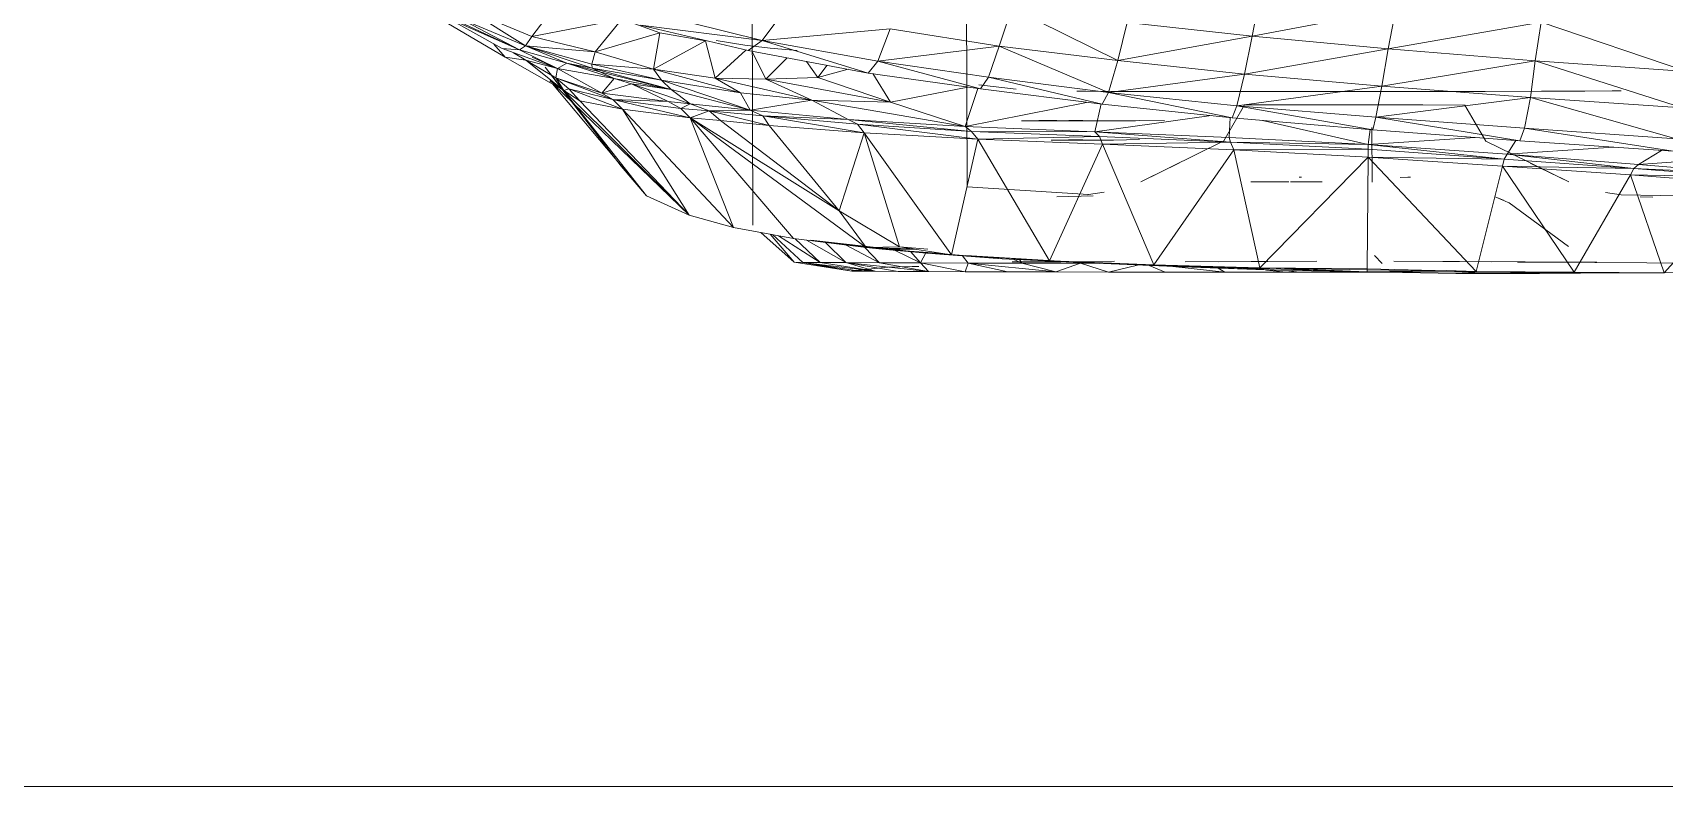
# Model space of a CAD drawing. Header units: inches. Extents: x -4830 to -242, y 9551 to 12925.
# Drawn here: x -3025.63 to -2985.88, y 12377.07 to 12395.41 of the extents above; entities that cross this region are included whole.
import ezdxf

# ---------------------------------------------------------------- set-up
doc = ezdxf.new("R2010")
doc.units = ezdxf.units.IN
doc.header["$MEASUREMENT"] = 0
for name, color, linetype, lineweight in [('0-1', 7, 'Continuous', 5), ('0-2', 7, 'Continuous', 9), ('A-GENM', 5, 'Continuous', 9), ('C-TOPO', 7, 'Continuous', 9)]:
    doc.layers.add(name, color=color, linetype=linetype, lineweight=lineweight)

# ---------------------------------------------------------------- blocks, each defined once
blk = doc.blocks.new('Land_Rover_Evoque_-_SUV_Car_Vehicle_Automobile_13067 - Land Rover EVOQUE_dwg-V126-FLOOR PLAN - 2ND FLOOR')
at = {"layer": 'A-GENM'}
for p, q in [((0.8883, -0.7874), (0.8827, -0.7124)), ((0.8942, -0.7131), (0.8883, -0.7874)), ((0.8942, -0.7131), (0.8908, -0.7904)), ((0.8962, -0.718), (0.8908, -0.7904)), ((0.8962, -0.718), (0.8947, -0.7923)), ((0.9001, -0.7219), (0.8947, -0.7923)), ((0.9001, -0.7219), (0.9553, -0.7715)), ((0.9082, -0.7236), (0.9071, -0.7981)), ((0.9487, -0.8469), (0.9494, -0.7264)), ((0.9553, -0.7715), (0.9548, -0.7206)), ((0.9487, -0.8469), (0.9493, -0.7498)), ((0.8308, -0.7575), (0.8004, -0.8476)), ((0.8243, -0.8513), (0.8308, -0.7575)), ((0.8243, -0.8513), (0.8533, -0.7603)), ((0.8468, -0.8542), (0.8533, -0.7603)), ((0.8468, -0.8542), (0.8724, -0.7641)), ((0.8659, -0.858), (0.8724, -0.7641)), ((0.8659, -0.858), (0.8801, -0.766)), ((0.8737, -0.8609), (0.8801, -0.766)), ((0.8883, -0.7874), (0.8796, -0.7733)), ((0.8947, -0.7923), (0.9553, -0.7715)), ((0.9553, -0.7715), (0.9548, -0.8272)), ((0.9553, -0.7715), (0.9553, -0.7802)), ((0.9085, -0.7786), (0.9083, -0.7864)), ((0.9548, -0.8272), (0.9553, -0.7802)), ((0.9553, -0.7802), (0.9552, -0.7775)), ((0.9553, -0.7802), (0.9552, -0.7775)), ((0.9552, -0.8318), (0.9553, -0.7802)), ((0.9552, -0.8318), (0.9553, -0.7802)), ((0.8883, -0.7874), (0.8819, -0.8686)), ((0.8908, -0.7904), (0.8819, -0.8686)), ((0.8908, -0.7904), (0.8849, -0.8706)), ((0.8908, -0.7904), (0.8883, -0.7874)), ((0.8908, -0.7904), (0.8893, -0.8715)), ((0.8947, -0.7923), (0.8893, -0.8715)), ((0.8908, -0.7904), (0.8947, -0.7923)), ((0.8947, -0.7923), (0.9548, -0.8272)), ((0.8428, -0.8038), (0.8427, -0.7982)), ((0.8429, -0.8207), (0.8428, -0.8038)), ((0.8776, -0.803), (0.8819, -0.8686)), ((0.9055, -0.8078), (0.9071, -0.7981)), ((0.9552, -0.833), (0.9552, -0.7978)), ((0.9557, -0.8487), (0.9552, -0.7978)), ((0.9486, -0.8622), (0.9486, -0.8133)), ((0.843, -0.8474), (0.8429, -0.8207)), ((0.8893, -0.8715), (0.9548, -0.8272)), ((0.9548, -0.8272), (0.9543, -0.8878)), ((0.9548, -0.8272), (0.9547, -0.8848)), ((0.9548, -0.8272), (0.9552, -0.833)), ((0.8819, -0.8653), (0.899, -0.8306)), ((0.8874, -0.8545), (0.899, -0.8306)), ((0.9119, -0.8675), (0.939, -0.8308)), ((0.9547, -0.8848), (0.9552, -0.833)), ((0.9547, -0.8848), (0.9552, -0.833)), ((0.9556, -0.9004), (0.9552, -0.833)), ((0.9552, -0.833), (0.9557, -0.8487)), ((0.8169, -0.9423), (0.8004, -0.8476)), ((0.8243, -0.8513), (0.8004, -0.8476)), ((0.8431, -0.8822), (0.843, -0.8474)), ((0.8169, -0.9423), (0.8243, -0.8513)), ((0.8399, -0.9461), (0.8243, -0.8513)), ((0.8243, -0.8513), (0.8468, -0.8542)), ((0.8399, -0.9461), (0.8468, -0.8542)), ((0.859, -0.9499), (0.8468, -0.8542)), ((0.8468, -0.8542), (0.8659, -0.858)), ((0.9481, -0.9388), (0.9485, -0.8575)), ((0.9556, -0.9004), (0.9557, -0.8487)), ((0.859, -0.9499), (0.8659, -0.858)), ((0.859, -0.9499), (0.8737, -0.8609)), ((0.8659, -0.858), (0.8737, -0.8609)), ((0.8668, -0.9518), (0.8737, -0.8609)), ((0.8735, -0.8633), (0.8819, -0.8686)), ((0.8819, -0.8653), (0.8738, -0.8819)), ((0.9082, -0.8761), (0.9124, -0.8665)), ((0.9124, -0.8665), (0.9119, -0.8675)), ((0.876, -0.9546), (0.8819, -0.8686)), ((0.8849, -0.8706), (0.876, -0.9546)), ((0.8849, -0.8706), (0.8789, -0.9546)), ((0.8849, -0.8706), (0.8819, -0.8686)), ((0.8849, -0.8706), (0.8838, -0.9546)), ((0.8893, -0.8715), (0.8838, -0.9546)), ((0.8893, -0.8715), (0.8849, -0.8706)), ((0.8893, -0.8715), (0.9543, -0.8878)), ((0.9104, -0.871), (0.9082, -0.8761)), ((0.8431, -0.9228), (0.8431, -0.8822)), ((0.8738, -0.8819), (0.8516, -0.8949)), ((0.8838, -0.9546), (0.9543, -0.8878)), ((0.9481, -0.9388), (0.9485, -0.8783)), ((0.9543, -0.8878), (0.9528, -0.9552)), ((0.9543, -0.8878), (0.9533, -0.9552)), ((0.9543, -0.8878), (0.9538, -0.9063)), ((0.9541, -0.8989), (0.9547, -0.8848)), ((0.9541, -0.8989), (0.9547, -0.8848)), ((0.9543, -0.8875), (0.9547, -0.8848)), ((0.9546, -0.9552), (0.9547, -0.8848)), ((0.9547, -0.8848), (0.9556, -0.9004)), ((0.8516, -0.8949), (0.8515, -0.9209)), ((0.876, -0.9546), (0.8716, -0.8885)), ((0.9546, -0.9552), (0.9556, -0.9004)), ((0.9546, -0.9552), (0.9539, -0.9131)), ((0.8431, -0.9664), (0.8431, -0.9228)), ((0.8515, -0.9209), (0.8515, -0.963)), ((0.809, -1.0264), (0.7924, -0.9375)), ((0.8169, -0.9423), (0.7924, -0.9375)), ((0.8961, -0.9285), (0.8961, -0.93)), ((0.8961, -0.9285), (0.8963, -0.9348)), ((0.809, -1.0264), (0.8169, -0.9423)), ((0.8325, -1.0311), (0.8169, -0.9423)), ((0.8399, -0.9461), (0.8169, -0.9423)), ((0.8325, -1.0311), (0.8399, -0.9461)), ((0.8521, -1.0359), (0.8399, -0.9461)), ((0.8399, -0.9461), (0.859, -0.9499)), ((0.9495, -0.946), (0.9444, -0.9506)), ((0.9495, -0.9459), (0.9495, -0.946)), ((0.9549, -0.9668), (0.9549, -0.9432)), ((0.8521, -1.0359), (0.859, -0.9499)), ((0.8521, -1.0359), (0.8668, -0.9518)), ((0.859, -0.9499), (0.8668, -0.9518)), ((0.8594, -1.0388), (0.8668, -0.9518)), ((0.861, -1.0199), (0.876, -0.9546)), ((0.8991, -0.9522), (0.8655, -0.9523)), ((0.876, -0.9546), (0.8667, -0.9533)), ((0.8715, -1.0406), (0.876, -0.9546)), ((0.8789, -0.9546), (0.8744, -1.0397)), ((0.8744, -1.0397), (0.876, -0.9546)), ((0.8789, -0.9546), (0.876, -0.9546)), ((0.8838, -0.9546), (0.8789, -0.9546)), ((0.8789, -0.9546), (0.8793, -1.0377)), ((0.8838, -0.9546), (0.8793, -1.0377)), ((0.8838, -0.9546), (0.9528, -0.9552)), ((0.8838, -0.9546), (0.9522, -1.0217)), ((0.8991, -0.9522), (0.8991, -0.9522)), ((0.9522, -1.0354), (0.9546, -0.9552)), ((0.9522, -1.0217), (0.9533, -0.9552)), ((0.9528, -0.9552), (0.9522, -1.0217)), ((0.9546, -0.9552), (0.9524, -1.0115)), ((0.9528, -0.9552), (0.9533, -0.9552)), ((0.9546, -0.9552), (0.9533, -0.9552)), ((0.9536, -1.0128), (0.9546, -0.9552)), ((0.8432, -1.0099), (0.8431, -0.9664)), ((0.8515, -0.963), (0.8515, -1.0051)), ((0.9549, -0.9668), (0.9548, -1.0054)), ((0.8989, -1.0026), (0.8989, -0.9831)), ((0.8989, -0.9903), (0.8989, -0.9831)), ((0.9481, -0.9864), (0.9484, -1.0677)), ((0.9481, -0.9864), (0.9484, -1.0469)), ((0.8961, -0.9958), (0.8961, -0.9972)), ((0.8989, -1.0026), (0.8989, -0.9903)), ((0.954, -0.9989), (0.9548, -1.0054)), ((0.8515, -1.0051), (0.8515, -1.0311)), ((0.899, -1.0037), (0.899, -1.0271)), ((0.899, -1.0063), (0.899, -1.0271)), ((0.9535, -1.0175), (0.9548, -1.0054)), ((0.9548, -1.0433), (0.9548, -1.0054)), ((0.8432, -1.0099), (0.8432, -1.0505)), ((0.9507, -1.0823), (0.9536, -1.0128)), ((0.9516, -1.0695), (0.9536, -1.0128)), ((0.9536, -1.0128), (0.9522, -1.0354)), ((0.809, -1.0264), (0.7845, -1.0216)), ((0.8006, -1.1036), (0.809, -1.0264)), ((0.8241, -1.1094), (0.809, -1.0264)), ((0.8325, -1.0311), (0.809, -1.0264)), ((0.8793, -1.0377), (0.9522, -1.0217)), ((0.9522, -1.0217), (0.9502, -1.0872)), ((0.9522, -1.0217), (0.9522, -1.0354)), ((0.8241, -1.1094), (0.8325, -1.0311)), ((0.8437, -1.1151), (0.8325, -1.0311)), ((0.8325, -1.0311), (0.8521, -1.0359)), ((0.8437, -1.1151), (0.8521, -1.0359)), ((0.8437, -1.1151), (0.8594, -1.0388)), ((0.851, -1.119), (0.8594, -1.0388)), ((0.8737, -1.0439), (0.8515, -1.0311)), ((0.8521, -1.0359), (0.8594, -1.0388)), ((0.8793, -1.0377), (0.8744, -1.0397)), ((0.8793, -1.0377), (0.8758, -1.1188)), ((0.8793, -1.0377), (0.9502, -1.0872)), ((0.9502, -1.0872), (0.9522, -1.0354)), ((0.9507, -1.0823), (0.9522, -1.0354)), ((0.8592, -1.0399), (0.8715, -1.0406)), ((0.8744, -1.0397), (0.868, -1.1237)), ((0.868, -1.1237), (0.8715, -1.0406)), ((0.8744, -1.0397), (0.8709, -1.1208)), ((0.8744, -1.0397), (0.8715, -1.0406)), ((0.8818, -1.0605), (0.8737, -1.0439)), ((0.8744, -1.0397), (0.8758, -1.1188)), ((0.9513, -1.0754), (0.9548, -1.0433)), ((0.9524, -1.0474), (0.9548, -1.0433)), ((0.9547, -1.0801), (0.9548, -1.0433)), ((0.8432, -1.0505), (0.8431, -1.0853)), ((0.868, -1.1237), (0.858, -1.0516)), ((0.9507, -1.0823), (0.9516, -1.0546)), ((0.8818, -1.0605), (0.8989, -1.0951)), ((0.949, -1.1281), (0.9516, -1.0695)), ((0.9507, -1.0823), (0.9516, -1.0695)), ((0.8872, -1.0713), (0.8989, -1.0951)), ((0.8431, -1.0853), (0.8431, -1.1121)), ((0.8614, -1.0985), (0.861, -1.0805)), ((0.9502, -1.0872), (0.8758, -1.1188)), ((0.9502, -1.0872), (0.9477, -1.1517)), ((0.9481, -1.1448), (0.9507, -1.0823)), ((0.9481, -1.1448), (0.9507, -1.0823)), ((0.9502, -1.0872), (0.9481, -1.1448)), ((0.949, -1.1281), (0.9507, -1.0823)), ((0.9502, -1.0872), (0.9507, -1.0823)), ((0.9507, -1.0901), (0.9547, -1.0801)), ((0.9547, -1.1151), (0.9547, -1.0801)), ((0.8614, -1.1121), (0.861, -1.096)), ((0.8614, -1.1539), (0.8614, -1.0985)), ((0.8733, -1.1121), (0.8728, -1.096)), ((0.9504, -1.0973), (0.9547, -1.1151)), ((0.8241, -1.1094), (0.7917, -1.175)), ((0.8241, -1.1094), (0.8006, -1.1036)), ((0.8152, -1.1827), (0.8241, -1.1094)), ((0.8437, -1.1151), (0.8241, -1.1094)), ((0.8437, -1.1151), (0.8152, -1.1827)), ((0.8343, -1.1894), (0.8437, -1.1151)), ((0.8343, -1.1894), (0.851, -1.119)), ((0.8416, -1.1943), (0.851, -1.119)), ((0.843, -1.1289), (0.8431, -1.1121)), ((0.8437, -1.1151), (0.851, -1.119)), ((0.8509, -1.1197), (0.868, -1.1237)), ((0.8614, -1.1121), (0.8614, -1.1422)), ((0.8758, -1.1188), (0.8709, -1.1208)), ((0.8758, -1.1188), (0.8727, -1.196)), ((0.8733, -1.1121), (0.8733, -1.1423)), ((0.8758, -1.1188), (0.9477, -1.1517)), ((0.9053, -1.1178), (0.9069, -1.1275)), ((0.9481, -1.1115), (0.9485, -1.1447)), ((0.9493, -1.1324), (0.9547, -1.1151)), ((0.9546, -1.1477), (0.9547, -1.1151)), ((0.8429, -1.1347), (0.843, -1.1289)), ((0.8649, -1.2038), (0.8499, -1.1287)), ((0.8649, -1.2038), (0.868, -1.1237)), ((0.8709, -1.1208), (0.8678, -1.1999)), ((0.8678, -1.1999), (0.868, -1.1237)), ((0.8709, -1.1208), (0.868, -1.1237)), ((0.8727, -1.196), (0.8709, -1.1208)), ((0.9021, -1.2026), (0.9069, -1.1275)), ((0.907, -1.128), (0.9069, -1.1275)), ((0.9083, -1.1471), (0.9077, -1.1246)), ((0.9446, -1.2035), (0.949, -1.1281)), ((0.9465, -1.1809), (0.949, -1.1281)), ((0.949, -1.1281), (0.9481, -1.1448)), ((0.9493, -1.1324), (0.9494, -1.1209)), ((0.8611, -1.1397), (0.8611, -1.131)), ((0.8729, -1.1397), (0.873, -1.1311)), ((0.9493, -1.1688), (0.9493, -1.1324)), ((0.9493, -1.1324), (0.9546, -1.1477)), ((0.8611, -1.1472), (0.8611, -1.1583)), ((0.8614, -1.1422), (0.8614, -1.1467)), ((0.8614, -1.1506), (0.8614, -1.1467)), ((0.8733, -1.1423), (0.8732, -1.1467)), ((0.8732, -1.1506), (0.8732, -1.1467)), ((0.9477, -1.1517), (0.9481, -1.1448)), ((0.9477, -1.1517), (0.9481, -1.1448)), ((0.9477, -1.1517), (0.9481, -1.1448)), ((0.9485, -1.1447), (0.9485, -1.1748)), ((0.9492, -1.202), (0.9546, -1.1477)), ((0.9493, -1.1688), (0.9546, -1.1477)), ((0.9546, -1.1477), (0.9546, -1.1775)), ((0.8614, -1.1629), (0.8614, -1.1539)), ((0.9477, -1.1517), (0.8727, -1.196)), ((0.9477, -1.1517), (0.9441, -1.2123)), ((0.9477, -1.1517), (0.9446, -1.2035)), ((0.8614, -1.169), (0.8614, -1.1629)), ((0.9468, -1.1742), (0.9493, -1.1688)), ((0.947, -1.1702), (0.9493, -1.1688)), ((0.9492, -1.202), (0.9493, -1.1688)), ((0.8152, -1.1827), (0.7917, -1.175)), ((0.8391, -1.1953), (0.8418, -1.1723)), ((0.9492, -1.202), (0.9546, -1.1775)), ((0.9546, -1.1775), (0.9545, -1.2039)), ((0.8152, -1.1827), (0.8044, -1.2502)), ((0.8343, -1.1894), (0.8152, -1.1827)), ((0.8152, -1.1827), (0.8244, -1.2579)), ((0.8343, -1.1894), (0.8244, -1.2579)), ((0.8343, -1.1894), (0.8416, -1.1943)), ((0.9426, -1.2269), (0.9465, -1.1809)), ((0.943, -1.2278), (0.9465, -1.1809)), ((0.9465, -1.1809), (0.9446, -1.2035)), ((0.8244, -1.2579), (0.8416, -1.1943)), ((0.8318, -1.2637), (0.8416, -1.1943)), ((0.8649, -1.2038), (0.8414, -1.196)), ((0.8678, -1.1999), (0.8604, -1.2762)), ((0.8727, -1.196), (0.8633, -1.2703)), ((0.8678, -1.1999), (0.8633, -1.2703)), ((0.8678, -1.1999), (0.8649, -1.2038)), ((0.8727, -1.196), (0.8678, -1.1999)), ((0.8727, -1.196), (0.8687, -1.2663)), ((0.8727, -1.196), (0.9441, -1.2123)), ((0.9021, -1.2026), (0.726, -1.2032)), ((0.7261, -1.2032), (0.9021, -1.2026)), ((0.8497, -1.2499), (0.8405, -1.2022)), ((0.8486, -1.2987), (0.8649, -1.2038)), ((0.8649, -1.2038), (0.8497, -1.2499)), ((0.8604, -1.2762), (0.8649, -1.2038)), ((0.9447, -1.2055), (0.9492, -1.202)), ((0.9491, -1.2314), (0.9492, -1.202)), ((0.9491, -1.2314), (0.9545, -1.2039)), ((0.9492, -1.202), (0.9545, -1.2039)), ((0.9545, -1.2039), (0.9544, -1.2265)), ((0.9441, -1.2123), (0.8687, -1.2663)), ((0.9392, -1.2445), (0.9441, -1.2123)), ((0.9426, -1.2269), (0.9435, -1.2165)), ((0.9351, -1.2992), (0.943, -1.2278)), ((0.9389, -1.2679), (0.943, -1.2278)), ((0.9406, -1.2269), (0.9392, -1.2445)), ((0.9406, -1.2552), (0.9426, -1.2269)), ((0.943, -1.2278), (0.9406, -1.2552)), ((0.943, -1.2278), (0.9426, -1.2269)), ((0.9428, -1.2281), (0.9491, -1.2314)), ((0.9489, -1.2776), (0.9544, -1.2265)), ((0.949, -1.2568), (0.9544, -1.2265)), ((0.9491, -1.2314), (0.9544, -1.2265)), ((0.9543, -1.2453), (0.9544, -1.2265)), ((0.9404, -1.2366), (0.9396, -1.265)), ((0.9406, -1.2351), (0.9406, -1.2552)), ((0.9412, -1.2476), (0.9491, -1.2314)), ((0.942, -1.2376), (0.9491, -1.2314)), ((0.9491, -1.2314), (0.949, -1.2568)), ((0.9517, -1.2516), (0.9512, -1.2365)), ((0.9513, -1.2365), (0.9513, -1.2324)), ((0.8244, -1.2579), (0.8044, -1.2502)), ((0.8044, -1.2502), (0.8116, -1.3293)), ((0.8321, -1.261), (0.8497, -1.2499)), ((0.8497, -1.2499), (0.8346, -1.2949)), ((0.8355, -1.3271), (0.8497, -1.2499)), ((0.8486, -1.2987), (0.8497, -1.2499)), ((0.9392, -1.2445), (0.8687, -1.2663)), ((0.9392, -1.2445), (0.917, -1.2817)), ((0.9392, -1.2445), (0.9396, -1.265)), ((0.9543, -1.2453), (0.9489, -1.2776)), ((0.9543, -1.2453), (0.9542, -1.2595)), ((0.8244, -1.2579), (0.8116, -1.3293)), ((0.8244, -1.2579), (0.8318, -1.2637)), ((0.938, -1.2779), (0.949, -1.2568)), ((0.9395, -1.2658), (0.949, -1.2568)), ((0.9396, -1.265), (0.9406, -1.2552)), ((0.9542, -1.2595), (0.9488, -1.3042)), ((0.9489, -1.2776), (0.949, -1.2568)), ((0.9542, -1.2595), (0.9489, -1.2776)), ((0.9542, -1.2595), (0.9489, -1.2934)), ((0.9517, -1.2516), (0.954, -1.2739)), ((0.9542, -1.2595), (0.9542, -1.269)), ((0.8116, -1.3293), (0.8318, -1.2637)), ((0.8179, -1.338), (0.8318, -1.2637)), ((0.8687, -1.2663), (0.8583, -1.3289)), ((0.8633, -1.2703), (0.8583, -1.3289)), ((0.9396, -1.265), (0.8595, -1.3738)), ((0.8633, -1.2703), (0.8604, -1.2762)), ((0.8687, -1.2663), (0.8633, -1.2703)), ((0.8687, -1.2663), (0.8641, -1.325)), ((0.8687, -1.2663), (0.917, -1.2817)), ((0.917, -1.2817), (0.9396, -1.265)), ((0.9396, -1.265), (0.9341, -1.3099)), ((0.9351, -1.2992), (0.9389, -1.2679)), ((0.9488, -1.3042), (0.9542, -1.269)), ((0.9539, -1.2621), (0.9539, -1.2689)), ((0.9539, -1.2689), (0.954, -1.2739)), ((0.9541, -1.2739), (0.9542, -1.269)), ((0.8294, -1.2761), (0.8346, -1.2949)), ((0.8604, -1.2762), (0.8486, -1.2987)), ((0.8604, -1.2762), (0.8548, -1.3367)), ((0.8583, -1.3289), (0.8604, -1.2762)), ((0.9351, -1.3019), (0.9489, -1.2776)), ((0.9365, -1.2901), (0.9489, -1.2776)), ((0.9541, -1.2739), (0.9487, -1.3096)), ((0.9541, -1.2739), (0.9488, -1.3042)), ((0.9489, -1.2776), (0.9489, -1.2934)), ((0.827, -1.2892), (0.8346, -1.2949)), ((0.917, -1.2817), (0.8595, -1.3738)), ((0.8611, -1.3552), (0.917, -1.2817)), ((0.8641, -1.325), (0.917, -1.2817)), ((0.8346, -1.2949), (0.8247, -1.3019)), ((0.8355, -1.3271), (0.8346, -1.2949)), ((0.8486, -1.2987), (0.8349, -1.3584)), ((0.8486, -1.2987), (0.8355, -1.3271)), ((0.8486, -1.2987), (0.8441, -1.3427)), ((0.8548, -1.3367), (0.8486, -1.2987)), ((0.9324, -1.3192), (0.9489, -1.2934)), ((0.9342, -1.309), (0.9489, -1.2934)), ((0.9489, -1.2934), (0.9488, -1.3042)), ((0.8165, -1.3245), (0.8179, -1.3078)), ((0.9341, -1.3099), (0.8595, -1.3738)), ((0.9341, -1.3099), (0.9271, -1.3471)), ((0.9303, -1.3301), (0.9487, -1.3096)), ((0.9314, -1.3245), (0.9487, -1.3096)), ((0.9316, -1.3229), (0.9488, -1.3042)), ((0.9488, -1.3042), (0.9487, -1.3096)), ((0.7921, -1.3147), (0.8116, -1.3293)), ((0.8355, -1.3271), (0.8224, -1.3138)), ((0.8116, -1.3293), (0.7949, -1.3968)), ((0.8116, -1.3293), (0.8022, -1.4045)), ((0.8116, -1.3293), (0.8179, -1.338)), ((0.8146, -1.3401), (0.8165, -1.3245)), ((0.8355, -1.3271), (0.8184, -1.3355)), ((0.8349, -1.3584), (0.8355, -1.3271)), ((0.8583, -1.3289), (0.8548, -1.3367)), ((0.8641, -1.325), (0.8552, -1.3621)), ((0.8583, -1.3289), (0.8552, -1.3621)), ((0.8583, -1.3289), (0.8641, -1.325)), ((0.8641, -1.325), (0.8611, -1.3552)), ((0.9258, -1.3351), (0.7258, -1.3358)), ((0.8022, -1.4045), (0.8179, -1.338)), ((0.8117, -1.3577), (0.8146, -1.3401)), ((0.8349, -1.3584), (0.8176, -1.3395)), ((0.8548, -1.3367), (0.8362, -1.3916)), ((0.8548, -1.3367), (0.842, -1.3856)), ((0.8548, -1.3367), (0.8441, -1.3427)), ((0.8548, -1.3367), (0.8508, -1.3738)), ((0.8552, -1.3621), (0.8548, -1.3367)), ((0.8294, -1.3965), (0.8441, -1.3427)), ((0.8441, -1.3427), (0.8349, -1.3584)), ((0.8362, -1.3916), (0.8441, -1.3427)), ((0.9271, -1.3471), (0.854, -1.4158)), ((0.9271, -1.3471), (0.8595, -1.3738)), ((0.9271, -1.3471), (0.9196, -1.3745)), ((0.8349, -1.3584), (0.8118, -1.3644)), ((0.8294, -1.3965), (0.8349, -1.3584)), ((0.8552, -1.3621), (0.8508, -1.3738)), ((0.8552, -1.3621), (0.8537, -1.3797)), ((0.8552, -1.3621), (0.8611, -1.3552)), ((0.8552, -1.3621), (0.8595, -1.3738)), ((0.8611, -1.3552), (0.8595, -1.3738)), ((0.8069, -1.3927), (0.8118, -1.3644)), ((0.8294, -1.3965), (0.8118, -1.3644)), ((0.8508, -1.3738), (0.8385, -1.4101)), ((0.9196, -1.3745), (0.8389, -1.4582)), ((0.8508, -1.3738), (0.842, -1.3856)), ((0.9196, -1.3745), (0.8425, -1.4519)), ((0.8595, -1.3738), (0.8481, -1.4217)), ((0.8537, -1.3797), (0.8481, -1.4217)), ((0.9196, -1.3745), (0.8489, -1.4422)), ((0.9196, -1.3745), (0.8489, -1.4422)), ((0.9196, -1.3745), (0.8489, -1.4422)), ((0.8508, -1.3738), (0.8493, -1.3875)), ((0.8537, -1.3797), (0.8493, -1.3875)), ((0.8508, -1.3738), (0.8537, -1.3797)), ((0.8595, -1.3738), (0.8537, -1.3797)), ((0.8595, -1.3738), (0.854, -1.4158)), ((0.9196, -1.3745), (0.854, -1.4158)), ((0.9196, -1.3745), (0.9077, -1.4008)), ((0.8362, -1.3916), (0.8263, -1.4346)), ((0.842, -1.3856), (0.8287, -1.4345)), ((0.8287, -1.4345), (0.8362, -1.3916)), ((0.8362, -1.3916), (0.8294, -1.3965)), ((0.842, -1.3856), (0.8311, -1.4297)), ((0.842, -1.3856), (0.8351, -1.4208)), ((0.842, -1.3856), (0.8362, -1.3916)), ((0.842, -1.3856), (0.8385, -1.4101)), ((0.8385, -1.4101), (0.8493, -1.3875)), ((0.8493, -1.3875), (0.8442, -1.4285)), ((0.8493, -1.3875), (0.8481, -1.4217)), ((0.7985, -1.4162), (0.8069, -1.3927)), ((0.8186, -1.4327), (0.8069, -1.3927)), ((0.8294, -1.3965), (0.8069, -1.3927)), ((0.8186, -1.4327), (0.8294, -1.3965)), ((0.8263, -1.4346), (0.8294, -1.3965)), ((0.9077, -1.4008), (0.8281, -1.4636)), ((0.9077, -1.4008), (0.8384, -1.4591)), ((0.9077, -1.4008), (0.8894, -1.4165)), ((0.8385, -1.4101), (0.8351, -1.4208)), ((0.8385, -1.4101), (0.8442, -1.4285)), ((0.8186, -1.4327), (0.7985, -1.4162)), ((0.7985, -1.4162), (0.8092, -1.4718)), ((0.8351, -1.4208), (0.8257, -1.4502)), ((0.8894, -1.4165), (0.8281, -1.4636)), ((0.8351, -1.4208), (0.829, -1.456)), ((0.8351, -1.4208), (0.8311, -1.4297)), ((0.8347, -1.4569), (0.8481, -1.4217)), ((0.8351, -1.4208), (0.8442, -1.4285)), ((0.854, -1.4158), (0.8415, -1.449)), ((0.8481, -1.4217), (0.8415, -1.449)), ((0.8442, -1.4285), (0.8481, -1.4217)), ((0.8481, -1.4217), (0.854, -1.4158)), ((0.854, -1.4158), (0.8489, -1.4422)), ((0.8186, -1.4327), (0.8092, -1.4718)), ((0.8186, -1.4327), (0.815, -1.4757)), ((0.8186, -1.4327), (0.8263, -1.4346)), ((0.8311, -1.4297), (0.8257, -1.4502)), ((0.8311, -1.4297), (0.8287, -1.4345)), ((0.829, -1.456), (0.8442, -1.4285)), ((0.8442, -1.4285), (0.8347, -1.4569)), ((0.8287, -1.4345), (0.815, -1.4757)), ((0.8263, -1.4346), (0.815, -1.4757)), ((0.8287, -1.4345), (0.8257, -1.4502)), ((0.8287, -1.4345), (0.8263, -1.4346)), ((0.8415, -1.449), (0.8489, -1.4422)), ((0.8415, -1.449), (0.8489, -1.4422)), ((0.8489, -1.4422), (0.8415, -1.449)), ((0.8425, -1.4519), (0.8489, -1.4422)), ((0.7839, -1.4525), (0.8092, -1.4718)), ((0.815, -1.4757), (0.8257, -1.4502)), ((0.8174, -1.4795), (0.8257, -1.4502)), ((0.8425, -1.4519), (0.8219, -1.4882)), ((0.8425, -1.4519), (0.8239, -1.4755)), ((0.8257, -1.4502), (0.829, -1.456)), ((0.8347, -1.4569), (0.8415, -1.449)), ((0.8347, -1.4569), (0.8415, -1.449)), ((0.8347, -1.4569), (0.8415, -1.449)), ((0.8425, -1.4519), (0.8347, -1.4569)), ((0.8365, -1.4607), (0.8425, -1.4519)), ((0.8425, -1.4519), (0.8415, -1.449)), ((0.8167, -1.4902), (0.829, -1.456)), ((0.8174, -1.4795), (0.829, -1.456)), ((0.829, -1.456), (0.822, -1.4715)), ((0.829, -1.456), (0.8239, -1.4755)), ((0.8239, -1.4755), (0.8347, -1.4569)), ((0.8347, -1.4569), (0.8239, -1.4755)), ((0.8239, -1.4755), (0.8347, -1.4569)), ((0.829, -1.456), (0.8347, -1.4569)), ((0.793, -1.511), (0.8092, -1.4718)), ((0.8092, -1.4718), (0.815, -1.4757)), ((0.793, -1.511), (0.815, -1.4757)), ((0.8174, -1.4795), (0.7975, -1.5245)), ((0.7978, -1.5168), (0.815, -1.4757)), ((0.7978, -1.5168), (0.8174, -1.4795)), ((0.7987, -1.5197), (0.8174, -1.4795)), ((0.8174, -1.4795), (0.815, -1.4757)), ((0.8174, -1.4795), (0.8167, -1.4902)), ((0.8192, -1.4831), (0.8239, -1.4755)), ((0.8192, -1.4831), (0.8239, -1.4755)), ((0.8192, -1.4831), (0.8239, -1.4755)), ((0.8219, -1.4882), (0.8239, -1.4755)), ((0.7975, -1.5245), (0.8167, -1.4902)), ((0.8219, -1.4882), (0.8007, -1.5244)), ((0.8219, -1.4882), (0.8139, -1.4952))]:
    blk.add_line(p, q, dxfattribs=at)
blk = doc.blocks.new('Land_Rover_Evoque_-_SUV_Car_Vehicle_Automobile_13067 - Land_Rover_Evoque_-_SUV_Car_Vehicle_Automobile_13067-V127-FLOOR PLAN - 2ND FLOOR')
at = {"xscale": 39.40029010366786, "yscale": 39.40029010366786, "zscale": 39.40029010366786, "rotation": 180}
blk.add_blockref('Land_Rover_Evoque_-_SUV_Car_Vehicle_Automobile_13067 - Land Rover EVOQUE_dwg-V126-FLOOR PLAN - 2ND FLOOR', (-0.026, 10.27), dxfattribs=at)
blk = doc.blocks.new('CTR  - Topography_rvt-1-FLOOR PLAN - 2ND FLOOR')
at = {"layer": 'C-TOPO'}
for p, q in [((-3016.501, 12377.068), (-3064.412, 12377.068)), ((-3064.412, 12377.068), (-3016.501, 12377.068)), ((-2939.671, 12377.068), (-3016.501, 12377.068)), ((-3016.501, 12377.068), (-2939.671, 12377.068))]:
    blk.add_line(p, q, dxfattribs=at)
at = {"layer": '0-2', "rotation": 89.99999999999953}
blk.add_blockref('Land_Rover_Evoque_-_SUV_Car_Vehicle_Automobile_13067 - Land_Rover_Evoque_-_SUV_Car_Vehicle_Automobile_13067-V127-FLOOR PLAN - 2ND FLOOR', (-2945.21, 12427.23), dxfattribs=at)

msp = doc.modelspace()

# ---------------------------------------------------------------- block references
at = {"layer": '0-1'}
msp.add_blockref('CTR  - Topography_rvt-1-FLOOR PLAN - 2ND FLOOR', (0, 0), dxfattribs=at)

doc.saveas('drawing.dxf')
